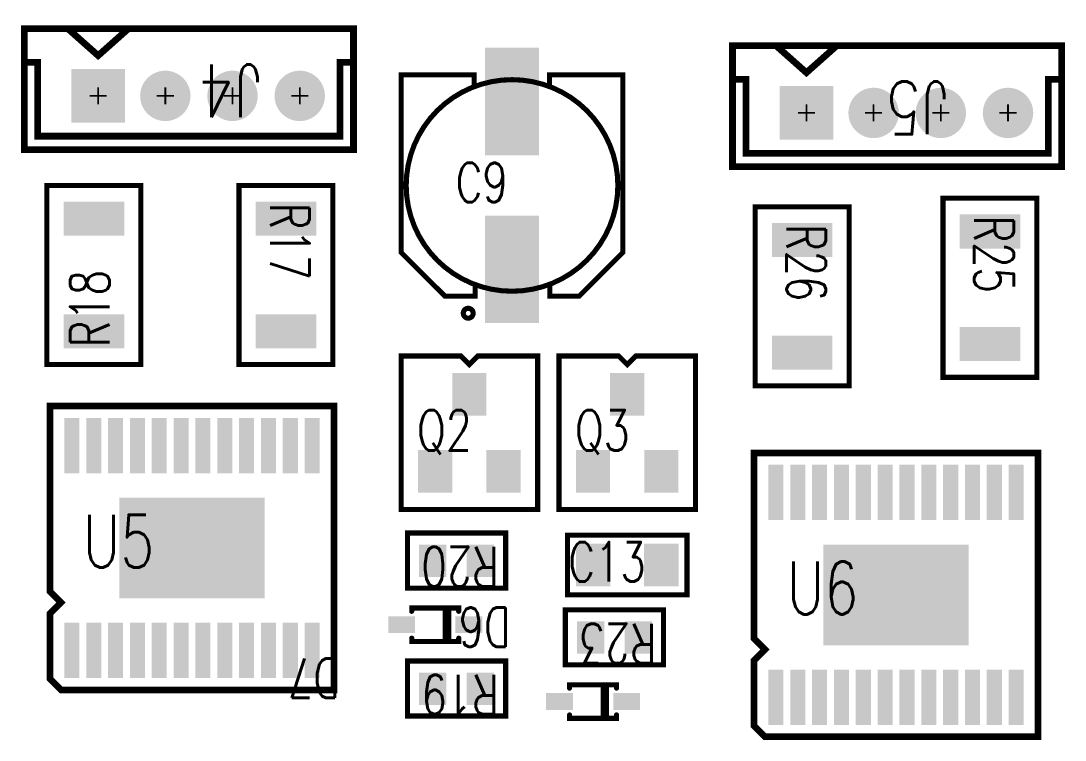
# Model space of a CAD drawing. Extents: x -268 to 95, y -38 to 132.
# Drawn here: x -192.67 to -161.59, y 109.98 to 131.39 of the extents above; entities that cross this region are included whole.
import ezdxf

# ---------------------------------------------------------------- set-up
doc = ezdxf.new("R2010")
doc.units = 0
for name, color, linetype in [('DRIL_PLTE_THRU_01', 96, 'CONTINUOUS'), ('DRIL_PLTE_THRU_06', 16, 'CONTINUOUS'), ('DRIL_SYMBOL', 2, 'CONTINUOUS'), ('PADS_BOT', 1, 'CONTINUOUS'), ('PADS_INNER', 3, 'CONTINUOUS'), ('PADS_TOP', 3, 'CONTINUOUS'), ('PART_NAME_26', 255, 'CONTINUOUS'), ('PART_TOP_2DLINE_26', 255, 'CONTINUOUS'), ('PART_TOP_COPPER_26', 255, 'CONTINUOUS')]:
    doc.layers.add(name, color=color, linetype=linetype)
doc.styles.add('W0$1524', font='simplex', dxfattribs={"width": 0.75})
doc.styles.add('W0$2032', font='simplex', dxfattribs={"width": 0.75})
doc.styles.add('W0$2497666667', font='simplex', dxfattribs={"width": 0.75})

# ---------------------------------------------------------------- blocks, each defined once
blk = doc.blocks.new('SMOOTH_0$1524')
at = {"const_width": 0.0762}
blk.add_lwpolyline([(-0.0381, 0, 1), (0.0381, 0, 1)], format="xyb", close=True, dxfattribs=at)
blk = doc.blocks.new('PART_BODY_TOP_63')
at = {"layer": 'PART_TOP_2DLINE_26', "const_width": 0.152}
for points in [[(-1.128, 2.987), (-1.128, 3.297), (-3.297, 3.297), (-3.297, -1.998), (-1.998, -3.297), (-1.097, -3.297), (-1.097, -2.997)], [(1.118, 2.957), (1.118, 3.297), (3.297, 3.297), (3.297, -1.998), (1.998, -3.297), (1.128, -3.297), (1.128, -3.007)]]:
    blk.add_lwpolyline(points, dxfattribs=at)
blk.add_lwpolyline([(-3.15, 0, 1), (3.15, 0, 1)], format="xyb", close=True, dxfattribs=at)
at = {"layer": 'PART_TOP_COPPER_26', "const_width": 0.152}
blk.add_lwpolyline([(-1.451, -3.805, 1), (-1.157, -3.805, 1)], format="xyb", close=True, dxfattribs=at)
at = {"layer": 'PART_TOP_2DLINE_26'}
for p in [(-3.297, 3.297), (-1.128, 3.297), (1.118, 3.297), (3.297, 3.297), (-1.128, 2.987), (1.118, 2.957), (-3.297, -1.998), (3.297, -1.998), (-1.097, -2.997), (1.128, -3.007), (-1.998, -3.297), (-1.097, -3.297), (1.128, -3.297), (1.998, -3.297)]:
    blk.add_blockref('SMOOTH_0$1524', p, dxfattribs=at)
blk = doc.blocks.new('DRIL_HOLE_0')
blk.add_lwpolyline([(0, 0, 1), (0, 0, 1)], format="xyb", close=True)
blk = doc.blocks.new('PAD_0')
blk.add_lwpolyline([(0, 0, 1), (0, 0, 1)], format="xyb", close=True)
blk = doc.blocks.new('PAD_3')
at = {"const_width": 1.6002}
blk.add_lwpolyline([(-1.6002, 0), (1.6002, 0)], dxfattribs=at)
blk = doc.blocks.new('STK_TOP_18')
at = {"layer": 'DRIL_PLTE_THRU_01'}
blk.add_blockref('DRIL_HOLE_0', (0, 0), dxfattribs=at)
at = {"layer": 'DRIL_PLTE_THRU_06'}
blk.add_blockref('DRIL_HOLE_0', (0, 0), dxfattribs=at)
at = {"layer": 'PADS_BOT'}
blk.add_blockref('PAD_0', (0, 0), dxfattribs=at)
at = {"layer": 'PADS_INNER'}
blk.add_blockref('PAD_0', (0, 0), dxfattribs=at)
at = {"layer": 'PADS_TOP', "rotation": 90}
blk.add_blockref('PAD_3', (0, 0), dxfattribs=at)
blk = doc.blocks.new('SYM_TOP_15')
for name, p in [('STK_TOP_18', (0, 2.5)), ('PART_BODY_TOP_63', (0, 0)), ('STK_TOP_18', (0, -2.5))]:
    blk.add_blockref(name, p)
blk = doc.blocks.new('PART_TOP_8')
blk.add_blockref('SYM_TOP_15', (0, 0))
at = {"layer": 'PART_NAME_26', "style": 'W0$1524', "width": 0.75}
blk.add_text('C9', height=1.1735, dxfattribs=at).set_placement((-1.672, -0.496))
blk = doc.blocks.new('PART_BODY_TOP_60')
at = {"layer": 'PART_TOP_2DLINE_26', "const_width": 0.152}
blk.add_lwpolyline([(-1.778, -0.889), (-1.778, 0.889), (1.778, 0.889), (1.778, -0.889), (-1.778, -0.889)], dxfattribs=at)
at = {"layer": 'PART_TOP_2DLINE_26'}
for p in [(-1.778, 0.889), (1.778, 0.889), (-1.778, -0.889), (-1.778, -0.889), (1.778, -0.889)]:
    blk.add_blockref('SMOOTH_0$1524', p, dxfattribs=at)
blk = doc.blocks.new('PAD_2')
at = {"const_width": 1.026}
blk.add_lwpolyline([(-0.637, 0), (0.637, 0)], dxfattribs=at)
blk = doc.blocks.new('STK_TOP_11')
at = {"layer": 'DRIL_PLTE_THRU_01'}
blk.add_blockref('DRIL_HOLE_0', (0, 0), dxfattribs=at)
at = {"layer": 'DRIL_PLTE_THRU_06'}
blk.add_blockref('DRIL_HOLE_0', (0, 0), dxfattribs=at)
at = {"layer": 'PADS_BOT'}
blk.add_blockref('PAD_0', (0, 0), dxfattribs=at)
at = {"layer": 'PADS_INNER'}
blk.add_blockref('PAD_0', (0, 0), dxfattribs=at)
at = {"layer": 'PADS_TOP', "rotation": 90}
blk.add_blockref('PAD_2', (0, 0), dxfattribs=at)
blk = doc.blocks.new('SYM_TOP_12')
for name, p in [('PART_BODY_TOP_60', (0, 0)), ('STK_TOP_11', (-1.016, 0)), ('STK_TOP_11', (1.016, 0))]:
    blk.add_blockref(name, p)
blk = doc.blocks.new('PART_TOP_12')
blk.add_blockref('SYM_TOP_12', (0, 0))
at = {"layer": 'PART_NAME_26', "style": 'W0$1524', "width": 0.75}
blk.add_text('C13', height=1.17348, dxfattribs=at).set_placement((-1.75133, -0.491384))
blk = doc.blocks.new('PART_BODY_TOP_59')
at = {"layer": 'PART_TOP_2DLINE_26', "const_width": 0.152}
for points in [[(-0.699, 0.4), (-0.699, 0.5), (0.699, 0.5), (0.699, 0.4)], [(-0.4, 0.5), (-0.4, -0.5), (-0.3, -0.5), (-0.3, 0.5), (-0.4, 0.5)], [(0.699, -0.4), (0.699, -0.5), (-0.699, -0.5), (-0.699, -0.4)]]:
    blk.add_lwpolyline(points, dxfattribs=at)
at = {"layer": 'PART_TOP_2DLINE_26'}
for p in [(-0.699, 0.5), (-0.699, 0.4), (-0.4, 0.5), (-0.4, 0.5), (-0.3, 0.5), (0.699, 0.5), (0.699, 0.4), (-0.699, -0.4), (-0.699, -0.5), (-0.4, -0.5), (-0.3, -0.5), (0.699, -0.4), (0.699, -0.5)]:
    blk.add_blockref('SMOOTH_0$1524', p, dxfattribs=at)
blk = doc.blocks.new('PAD_7')
at = {"const_width": 0.49953}
blk.add_lwpolyline([(-0.40005, 0), (0.40005, 0)], dxfattribs=at)
blk = doc.blocks.new('STK_TOP_15')
at = {"layer": 'DRIL_PLTE_THRU_01'}
blk.add_blockref('DRIL_HOLE_0', (0, 0), dxfattribs=at)
at = {"layer": 'DRIL_PLTE_THRU_06'}
blk.add_blockref('DRIL_HOLE_0', (0, 0), dxfattribs=at)
at = {"layer": 'PADS_BOT'}
blk.add_blockref('PAD_0', (0, 0), dxfattribs=at)
at = {"layer": 'PADS_INNER'}
blk.add_blockref('PAD_0', (0, 0), dxfattribs=at)
at = {"layer": 'PADS_TOP'}
blk.add_blockref('PAD_7', (0, 0), dxfattribs=at)
blk = doc.blocks.new('SYM_TOP_11')
for name, p in [('PART_BODY_TOP_59', (0, 0)), ('STK_TOP_15', (-1, 0)), ('STK_TOP_15', (1, 0))]:
    blk.add_blockref(name, p)
blk = doc.blocks.new('PART_TOP_72')
blk.add_blockref('SYM_TOP_11', (0, 0))
at = {"layer": 'PART_NAME_26', "style": 'W0$1524', "width": 0.75}
blk.add_text('D6', height=1.1735, dxfattribs=at).set_placement((-2.243, -0.517))
blk = doc.blocks.new('PART_TOP_73')
blk.add_blockref('SYM_TOP_11', (0, 0))
at = {"layer": 'PART_NAME_26', "style": 'W0$1524', "width": 0.75}
blk.add_text('D7', height=1.1735, dxfattribs=at).set_placement((7.536, -1.279))
blk = doc.blocks.new('SMOOTH_0$1998133333')
at = {"const_width": 0.0999}
blk.add_lwpolyline([(-0.05, 0, 1), (0.05, 0, 1)], format="xyb", close=True, dxfattribs=at)
blk = doc.blocks.new('PART_BODY_TOP_68')
at = {"layer": 'PART_TOP_2DLINE_26', "const_width": 0.2}
for points in [[(-7.6, -2), (-7.6, 1.6), (2.2, 1.6), (2.2, -2), (-7.6, -2)], [(-7.6, -1), (-7.2, -1), (-7.2, 1.2), (1.8, 1.2), (1.8, -1), (2.2, -1)]]:
    blk.add_lwpolyline(points, dxfattribs=at)
at = {"layer": 'PART_TOP_COPPER_26', "const_width": 0.2}
blk.add_lwpolyline([(0, -1.2), (0.9, -2), (-0.9, -2)], close=True, dxfattribs=at)
at = {"layer": 'PART_TOP_2DLINE_26'}
for p in [(-7.6, 1.6), (2.2, 1.6), (-7.2, 1.2), (1.8, 1.2), (-7.6, -1), (-7.2, -1), (1.8, -1), (2.2, -1), (-7.6, -2), (-7.6, -2), (2.2, -2)]:
    blk.add_blockref('SMOOTH_0$1998133333', p, dxfattribs=at)
at = {"layer": 'PART_TOP_COPPER_26'}
for p in [(0, -1.2), (-0.9, -2), (0.9, -2)]:
    blk.add_blockref('SMOOTH_0$1998133333', p, dxfattribs=at)
blk = doc.blocks.new('DRIL_SYMBOL_0$89916')
at = {"layer": 'DRIL_SYMBOL', "const_width": 0.0508}
for points in [[(-0.254, 0), (0.254, 0)], [(0, -0.254), (0, 0.254)]]:
    blk.add_lwpolyline(points, dxfattribs=at)
blk = doc.blocks.new('DRIL_HOLE_0$89916')
at = {"const_width": 0.44958}
blk.add_lwpolyline([(-0.22479, 0, 1), (0.22479, 0, 1)], format="xyb", close=True, dxfattribs=at)
blk.add_blockref('DRIL_SYMBOL_0$89916', (0, 0))
blk = doc.blocks.new('PAD_24')
at = {"const_width": 1.599}
blk.add_lwpolyline([(-0.8, 0), (0.8, 0)], dxfattribs=at)
blk = doc.blocks.new('STK_TOP_23')
at = {"layer": 'DRIL_PLTE_THRU_01'}
blk.add_blockref('DRIL_HOLE_0$89916', (0, 0), dxfattribs=at)
at = {"layer": 'DRIL_PLTE_THRU_06'}
blk.add_blockref('DRIL_HOLE_0$89916', (0, 0), dxfattribs=at)
at = {"layer": 'PADS_BOT'}
blk.add_blockref('PAD_24', (0, 0), dxfattribs=at)
at = {"layer": 'PADS_INNER'}
blk.add_blockref('PAD_24', (0, 0), dxfattribs=at)
at = {"layer": 'PADS_TOP'}
blk.add_blockref('PAD_24', (0, 0), dxfattribs=at)
blk = doc.blocks.new('PAD_23')
at = {"const_width": 0.75}
blk.add_lwpolyline([(0, -0.375, 1), (0, 0.375, 1)], format="xyb", close=True, dxfattribs=at)
blk = doc.blocks.new('STK_TOP_17')
at = {"layer": 'DRIL_PLTE_THRU_01'}
blk.add_blockref('DRIL_HOLE_0$89916', (0, 0), dxfattribs=at)
at = {"layer": 'DRIL_PLTE_THRU_06'}
blk.add_blockref('DRIL_HOLE_0$89916', (0, 0), dxfattribs=at)
at = {"layer": 'PADS_BOT'}
blk.add_blockref('PAD_23', (0, 0), dxfattribs=at)
at = {"layer": 'PADS_INNER'}
blk.add_blockref('PAD_23', (0, 0), dxfattribs=at)
at = {"layer": 'PADS_TOP'}
blk.add_blockref('PAD_23', (0, 0), dxfattribs=at)
blk = doc.blocks.new('SYM_TOP_20')
for name, p in [('PART_BODY_TOP_68', (0, 0)), ('STK_TOP_17', (-6, 0)), ('STK_TOP_17', (-4, 0)), ('STK_TOP_17', (-2, 0)), ('STK_TOP_23', (0, 0))]:
    blk.add_blockref(name, p)
blk = doc.blocks.new('PART_TOP_94')
blk.add_blockref('SYM_TOP_20', (0, 0))
at = {"layer": 'PART_NAME_26', "style": 'W0$2497666667', "width": 0.75}
blk.add_text('J4', height=1.5747, dxfattribs=at).set_placement((-4.84, -0.938))
blk = doc.blocks.new('PART_TOP_95')
blk.add_blockref('SYM_TOP_20', (0, 0))
at = {"layer": 'PART_NAME_26', "style": 'W0$2497666667', "width": 0.75}
blk.add_text('J5', height=1.5747, dxfattribs=at).set_placement((-4.205, -0.938))
blk = doc.blocks.new('PART_BODY_TOP_58')
at = {"layer": 'PART_TOP_2DLINE_26', "const_width": 0.152}
blk.add_lwpolyline([(-2.032, -2.286), (-2.032, 2.286), (-0.254, 2.286), (0, 2.032), (0.254, 2.286), (2.032, 2.286), (2.032, -2.286), (-2.032, -2.286)], dxfattribs=at)
at = {"layer": 'PART_TOP_2DLINE_26'}
for p in [(-2.032, 2.286), (-0.254, 2.286), (0.254, 2.286), (2.032, 2.286), (0, 2.032), (-2.032, -2.286), (-2.032, -2.286), (2.032, -2.286)]:
    blk.add_blockref('SMOOTH_0$1524', p, dxfattribs=at)
blk = doc.blocks.new('PAD_8')
at = {"const_width": 1.016}
blk.add_lwpolyline([(-0.635, 0), (0.635, 0)], dxfattribs=at)
blk = doc.blocks.new('STK_TOP_13')
at = {"layer": 'DRIL_PLTE_THRU_01'}
blk.add_blockref('DRIL_HOLE_0', (0, 0), dxfattribs=at)
at = {"layer": 'DRIL_PLTE_THRU_06'}
blk.add_blockref('DRIL_HOLE_0', (0, 0), dxfattribs=at)
at = {"layer": 'PADS_BOT'}
blk.add_blockref('PAD_0', (0, 0), dxfattribs=at)
at = {"layer": 'PADS_INNER'}
blk.add_blockref('PAD_0', (0, 0), dxfattribs=at)
at = {"layer": 'PADS_TOP', "rotation": 90}
blk.add_blockref('PAD_8', (0, 0), dxfattribs=at)
blk = doc.blocks.new('SYM_TOP_10')
for name, p in [('PART_BODY_TOP_58', (0, 0)), ('STK_TOP_13', (0, 1.143)), ('STK_TOP_13', (-1.016, -1.143)), ('STK_TOP_13', (1.016, -1.143))]:
    blk.add_blockref(name, p)
blk = doc.blocks.new('PART_TOP_111')
blk.add_blockref('SYM_TOP_10', (0, 0))
at = {"layer": 'PART_NAME_26', "style": 'W0$2032', "width": 0.75}
blk.add_text('Q2', height=1.209, dxfattribs=at).set_placement((-1.557, -0.53))
blk = doc.blocks.new('PART_TOP_112')
blk.add_blockref('SYM_TOP_10', (0, 0))
at = {"layer": 'PART_NAME_26', "style": 'W0$2032', "width": 0.75}
blk.add_text('Q3', height=1.209, dxfattribs=at).set_placement((-1.557, -0.53))
blk = doc.blocks.new('PART_BODY_TOP_51')
at = {"layer": 'PART_TOP_2DLINE_26', "const_width": 0.152}
blk.add_lwpolyline([(-2.667, -1.397), (2.667, -1.397), (2.667, 1.397), (-2.667, 1.397), (-2.667, -1.397)], dxfattribs=at)
at = {"layer": 'PART_TOP_2DLINE_26'}
for p in [(-2.667, 1.397), (2.667, 1.397), (-2.667, -1.397), (-2.667, -1.397), (2.667, -1.397)]:
    blk.add_blockref('SMOOTH_0$1524', p, dxfattribs=at)
blk = doc.blocks.new('PAD_4')
at = {"const_width": 1.016}
blk.add_lwpolyline([(-0.9017, 0), (0.9017, 0)], dxfattribs=at)
blk = doc.blocks.new('STK_TOP_4')
at = {"layer": 'DRIL_PLTE_THRU_01'}
blk.add_blockref('DRIL_HOLE_0', (0, 0), dxfattribs=at)
at = {"layer": 'DRIL_PLTE_THRU_06'}
blk.add_blockref('DRIL_HOLE_0', (0, 0), dxfattribs=at)
at = {"layer": 'PADS_BOT'}
blk.add_blockref('PAD_0', (0, 0), dxfattribs=at)
at = {"layer": 'PADS_INNER'}
blk.add_blockref('PAD_0', (0, 0), dxfattribs=at)
at = {"layer": 'PADS_TOP', "rotation": 90}
blk.add_blockref('PAD_4', (0, 0), dxfattribs=at)
blk = doc.blocks.new('SYM_TOP_3')
for name, p in [('PART_BODY_TOP_51', (0, 0)), ('STK_TOP_4', (-1.6764, 0)), ('STK_TOP_4', (1.6764, 0))]:
    blk.add_blockref(name, p)
blk = doc.blocks.new('PART_TOP_131')
blk.add_blockref('SYM_TOP_3', (0, 0))
at = {"layer": 'PART_NAME_26', "style": 'W0$1524', "width": 0.75}
blk.add_text('R17', height=1.17348, dxfattribs=at).set_placement((-2.15138, -0.465984))
blk = doc.blocks.new('PART_TOP_132')
blk.add_blockref('SYM_TOP_3', (0, 0))
at = {"layer": 'PART_NAME_26', "style": 'W0$1524', "width": 0.75}
blk.add_text('R18', height=1.17348, dxfattribs=at).set_placement((-2.15138, -0.465984))
blk = doc.blocks.new('PART_BODY_TOP_52')
at = {"layer": 'PART_TOP_2DLINE_26', "const_width": 0.1524}
blk.add_lwpolyline([(-1.4605, -0.8255), (-1.4605, 0.8128), (-1.4605, 0.8128), (1.4605, 0.8128), (1.4605, -0.8255), (-1.4605, -0.8255)], dxfattribs=at)
at = {"layer": 'PART_TOP_2DLINE_26'}
for p in [(-1.4605, 0.8128), (-1.4605, 0.8128), (1.4605, 0.8128), (-1.4605, -0.8255), (-1.4605, -0.8255), (1.4605, -0.8255)]:
    blk.add_blockref('SMOOTH_0$1524', p, dxfattribs=at)
blk = doc.blocks.new('PAD_1')
at = {"const_width": 0.8128}
blk.add_lwpolyline([(-0.4826, 0), (0.4826, 0)], dxfattribs=at)
blk = doc.blocks.new('STK_TOP_5')
at = {"layer": 'DRIL_PLTE_THRU_01'}
blk.add_blockref('DRIL_HOLE_0', (0, 0), dxfattribs=at)
at = {"layer": 'DRIL_PLTE_THRU_06'}
blk.add_blockref('DRIL_HOLE_0', (0, 0), dxfattribs=at)
at = {"layer": 'PADS_BOT'}
blk.add_blockref('PAD_0', (0, 0), dxfattribs=at)
at = {"layer": 'PADS_INNER'}
blk.add_blockref('PAD_0', (0, 0), dxfattribs=at)
at = {"layer": 'PADS_TOP', "rotation": 90}
blk.add_blockref('PAD_1', (0, 0), dxfattribs=at)
blk = doc.blocks.new('SYM_TOP_4')
for name, p in [('PART_BODY_TOP_52', (0, 0)), ('STK_TOP_5', (-0.7112, 0)), ('STK_TOP_5', (0.7112, 0))]:
    blk.add_blockref(name, p)
blk = doc.blocks.new('PART_TOP_133')
blk.add_blockref('SYM_TOP_4', (0, 0))
at = {"layer": 'PART_NAME_26', "style": 'W0$1524', "width": 0.75}
blk.add_text('R19', height=1.1735, dxfattribs=at).set_placement((-1.256, -0.411))
blk = doc.blocks.new('PART_TOP_134')
blk.add_blockref('SYM_TOP_4', (0, 0))
at = {"layer": 'PART_NAME_26', "style": 'W0$1524', "width": 0.75}
blk.add_text('R20', height=1.1735, dxfattribs=at).set_placement((-1.256, -0.411))
blk = doc.blocks.new('PART_TOP_137')
blk.add_blockref('SYM_TOP_4', (0, 0))
at = {"layer": 'PART_NAME_26', "style": 'W0$1524', "width": 0.75}
blk.add_text('R23', height=1.1735, dxfattribs=at).set_placement((-1.256, -0.411))
blk = doc.blocks.new('PART_TOP_139')
blk.add_blockref('SYM_TOP_3', (0, 0))
at = {"layer": 'PART_NAME_26', "style": 'W0$1524', "width": 0.75}
blk.add_text('R25', height=1.17348, dxfattribs=at).set_placement((-2.15138, -0.465984))
blk = doc.blocks.new('PART_TOP_140')
blk.add_blockref('SYM_TOP_3', (0, 0))
at = {"layer": 'PART_NAME_26', "style": 'W0$1524', "width": 0.75}
blk.add_text('R26', height=1.17348, dxfattribs=at).set_placement((-2.15138, -0.465984))
blk = doc.blocks.new('PART_BODY_TOP_79')
at = {"layer": 'PART_TOP_2DLINE_26', "const_width": 0.2}
blk.add_lwpolyline([(4.225, 4.225), (4.225, -4.225), (-3.9, -4.225), (-4.225, -3.9), (-4.225, -1.95), (-3.9, -1.625), (-4.225, -1.3), (-4.225, 4.225), (4.225, 4.225)], dxfattribs=at)
at = {"layer": 'PART_TOP_2DLINE_26'}
for p in [(-4.225, 4.225), (4.225, 4.225), (4.225, 4.225), (-4.225, -1.3), (-3.9, -1.625), (-4.225, -1.95), (-4.225, -3.9), (-3.9, -4.225), (4.225, -4.225)]:
    blk.add_blockref('SMOOTH_0$1998133333', p, dxfattribs=at)
blk = doc.blocks.new('PAD_37')
at = {"const_width": 0.45}
blk.add_lwpolyline([(-0.825, 0), (0.825, 0)], dxfattribs=at)
blk = doc.blocks.new('STK_TOP_35')
at = {"layer": 'DRIL_PLTE_THRU_01'}
blk.add_blockref('DRIL_HOLE_0', (0, 0), dxfattribs=at)
at = {"layer": 'DRIL_PLTE_THRU_06'}
blk.add_blockref('DRIL_HOLE_0', (0, 0), dxfattribs=at)
at = {"layer": 'PADS_BOT'}
blk.add_blockref('PAD_0', (0, 0), dxfattribs=at)
at = {"layer": 'PADS_INNER'}
blk.add_blockref('PAD_0', (0, 0), dxfattribs=at)
at = {"layer": 'PADS_TOP', "rotation": 90}
blk.add_blockref('PAD_37', (0, 0), dxfattribs=at)
blk = doc.blocks.new('PAD_38')
at = {"const_width": 3}
blk.add_lwpolyline([(-2.16, 0), (2.16, 0)], dxfattribs=at)
blk = doc.blocks.new('STK_TOP_36')
at = {"layer": 'DRIL_PLTE_THRU_01'}
blk.add_blockref('DRIL_HOLE_0', (0, 0), dxfattribs=at)
at = {"layer": 'DRIL_PLTE_THRU_06'}
blk.add_blockref('DRIL_HOLE_0', (0, 0), dxfattribs=at)
at = {"layer": 'PADS_BOT'}
blk.add_blockref('PAD_0', (0, 0), dxfattribs=at)
at = {"layer": 'PADS_INNER'}
blk.add_blockref('PAD_0', (0, 0), dxfattribs=at)
at = {"layer": 'PADS_TOP'}
blk.add_blockref('PAD_38', (0, 0), dxfattribs=at)
blk = doc.blocks.new('SYM_TOP_31')
for name, p in [('PART_BODY_TOP_79', (0, 0)), ('STK_TOP_35', (-3.575, 3.05)), ('STK_TOP_35', (-2.925, 3.05)), ('STK_TOP_35', (-2.275, 3.05)), ('STK_TOP_35', (-1.625, 3.05)), ('STK_TOP_35', (-0.975, 3.05)), ('STK_TOP_35', (-0.325, 3.05)), ('STK_TOP_35', (0.325, 3.05)), ('STK_TOP_35', (0.975, 3.05)), ('STK_TOP_35', (1.625, 3.05)), ('STK_TOP_35', (2.275, 3.05)), ('STK_TOP_35', (2.925, 3.05)), ('STK_TOP_35', (3.575, 3.05)), ('STK_TOP_36', (0, 0)), ('STK_TOP_35', (-3.575, -3.05)), ('STK_TOP_35', (-2.925, -3.05)), ('STK_TOP_35', (-2.275, -3.05)), ('STK_TOP_35', (-1.625, -3.05)), ('STK_TOP_35', (-0.975, -3.05)), ('STK_TOP_35', (-0.325, -3.05)), ('STK_TOP_35', (0.325, -3.05)), ('STK_TOP_35', (0.975, -3.05)), ('STK_TOP_35', (1.625, -3.05)), ('STK_TOP_35', (2.275, -3.05)), ('STK_TOP_35', (2.925, -3.05)), ('STK_TOP_35', (3.575, -3.05))]:
    blk.add_blockref(name, p)
blk = doc.blocks.new('PART_TOP_205')
blk.add_blockref('SYM_TOP_31', (0, 0))
at = {"layer": 'PART_NAME_26', "style": 'W0$2497666667', "width": 0.75}
blk.add_text('U5', height=1.5747, dxfattribs=at).set_placement((-3.25, -0.583))
blk = doc.blocks.new('PART_TOP_206')
blk.add_blockref('SYM_TOP_31', (0, 0))
at = {"layer": 'PART_NAME_26', "style": 'W0$2497666667', "width": 0.75}
blk.add_text('U6', height=1.5747, dxfattribs=at).set_placement((-3.25, -0.583))

msp = doc.modelspace()

# ---------------------------------------------------------------- block references
for name, p, rotation in [('PART_TOP_94', (-190.373, 129.159), 180), ('PART_TOP_95', (-169.291, 128.651), 180), ('PART_TOP_132', (-190.5, 123.825), 90), ('PART_TOP_131', (-184.785, 123.825), 270), ('PART_TOP_140', (-169.418, 123.19), 270), ('PART_TOP_139', (-163.83, 123.444), 270), ('PART_TOP_134', (-179.705, 115.316), 180), ('PART_TOP_72', (-180.34, 113.411), 180), ('PART_TOP_137', (-175.006, 113.03), 180), ('PART_TOP_73', (-175.641, 111.125), 180), ('PART_TOP_133', (-179.705, 111.506), 180)]:
    msp.add_blockref(name, p, dxfattribs=dict(rotation=rotation))
for name, p in [('PART_TOP_8', (-178.054, 126.492)), ('PART_TOP_111', (-179.324, 119.126)), ('PART_TOP_112', (-174.625, 119.126)), ('PART_TOP_205', (-187.579, 115.697)), ('PART_TOP_206', (-166.624, 114.3)), ('PART_TOP_12', (-174.625, 115.189))]:
    msp.add_blockref(name, p)

doc.saveas('drawing.dxf')
